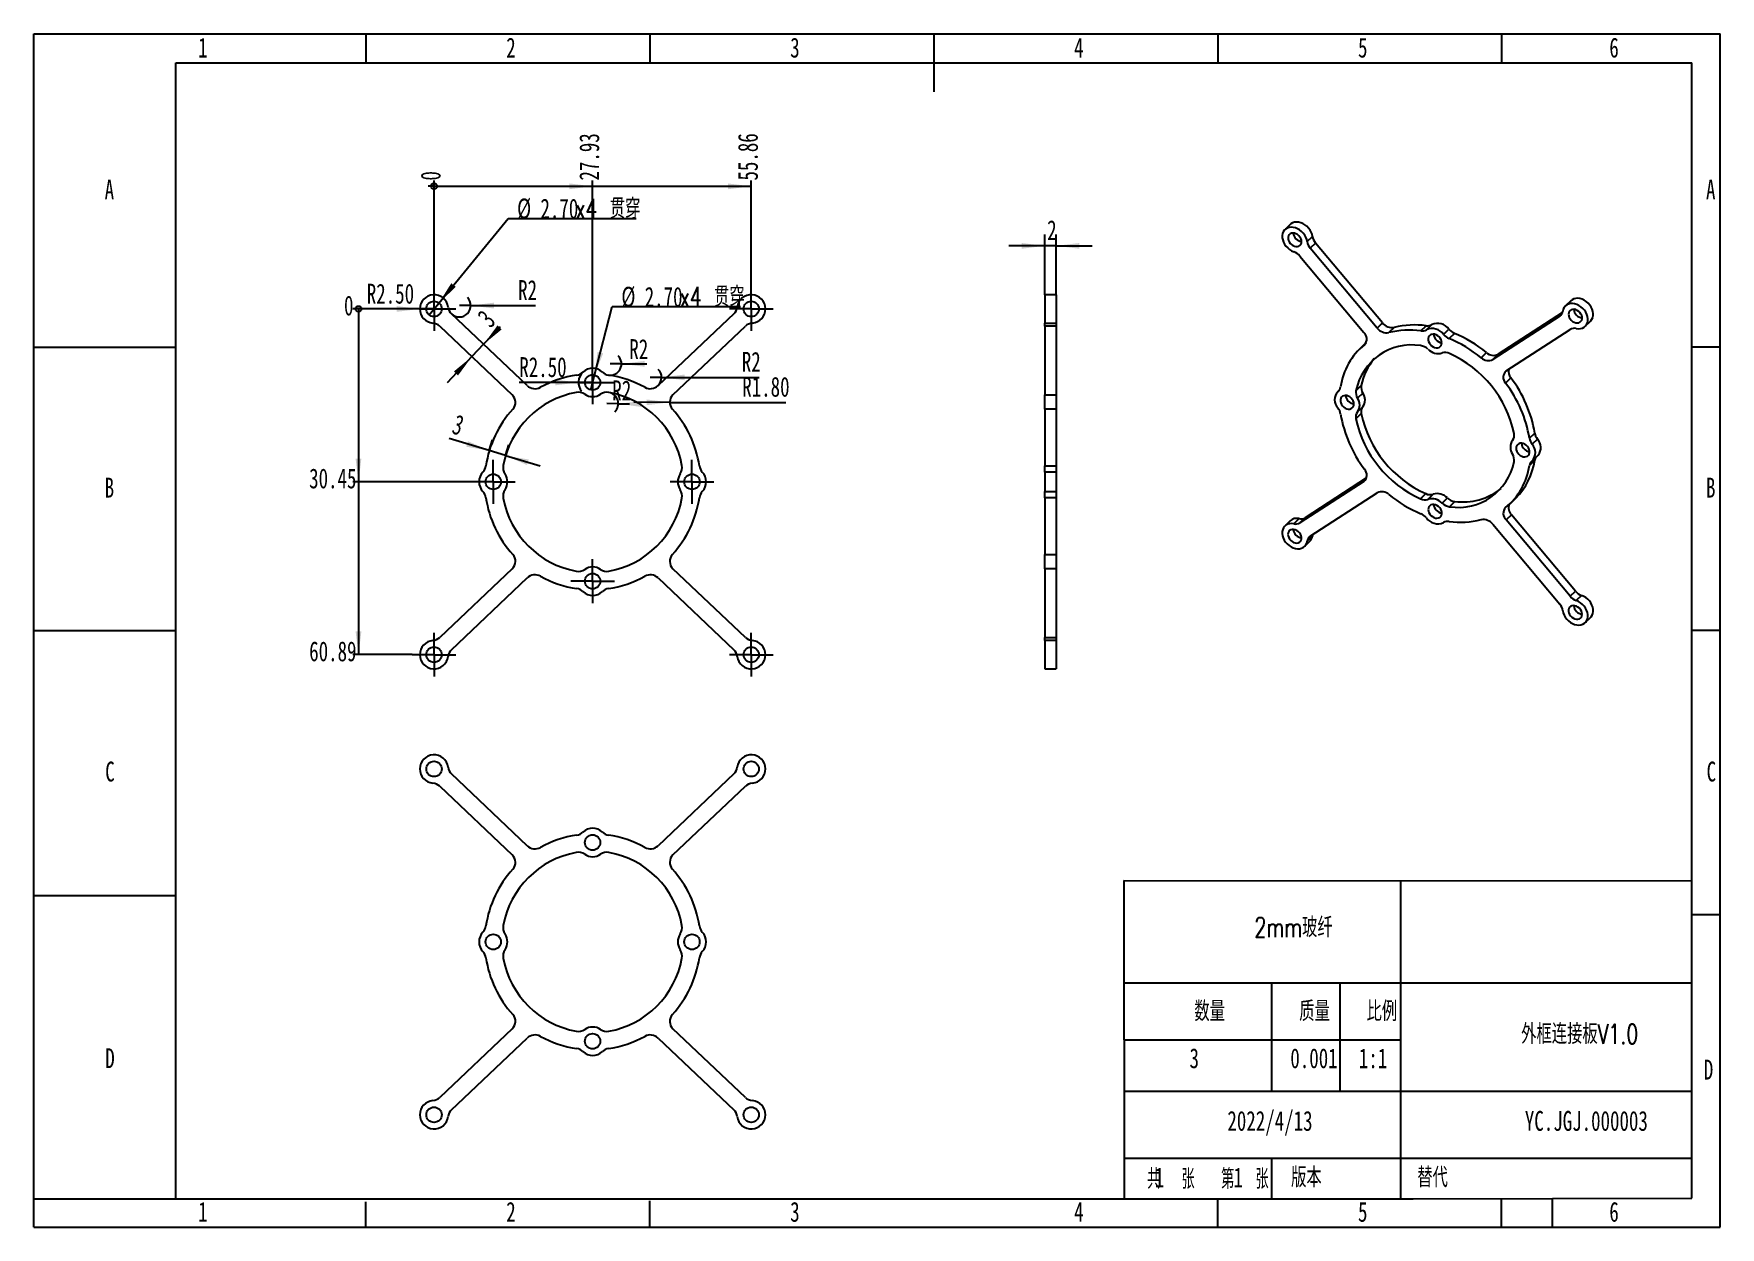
# Model space of a CAD drawing. Header units: millimetres. Extents: x 0 to 297, y 0 to 210.
import ezdxf

# ---------------------------------------------------------------- set-up
doc = ezdxf.new("R2010")
doc.units = ezdxf.units.MM
doc.layers.add('图框', color=7, linetype='Continuous')
doc.styles.add('SLDTEXTSTYLE0', font='TXT', dxfattribs={"width": 0.7, "bigfont": 'bigfont'})
doc.styles.add('SLDTEXTSTYLE1', font='TXT', dxfattribs={"width": 0.6, "bigfont": 'bigfont'})
doc.styles.add('SLDTEXTSTYLE2', font='TXT', dxfattribs={"width": 0.7})
doc.dimstyles.new('SLDDIMSTYLE0', dxfattribs={"dimtxt": 3.5, "dimasz": 0.338667, "dimexe": 0, "dimexo": 0.0625, "dimgap": 0.875, "dimtad": 0, "dimtih": 1, "dimtoh": 1, "dimdec": 0, "dimrnd": 1e-09, "dimdsep": 46, "dimtxsty": 'SLDTEXTSTYLE2', "dimblk1": 'ORIGIN', "dimblk2": 'ORIGIN', "dimsah": 1, "dimcen": 0.09, "dimadec": 0, "dimazin": 2, "dimtfac": 1, "dimtdec": 0, "dimtofl": 0, "dimtmove": 0, "dimatfit": 3, "dimldrblk": 'ORIGIN', "dimfxl": 0, "dimfrac": 2, "dimtolj": 1, "dimtzin": 12, "dimarcsym": 0})
doc.dimstyles.new('SLDDIMSTYLE1', dxfattribs={"dimtxt": 3.5, "dimasz": 4.08, "dimexe": 0, "dimexo": 0.0625, "dimgap": 0.875, "dimtad": 0, "dimtih": 1, "dimtoh": 1, "dimrnd": 1e-09, "dimzin": 12, "dimdsep": 46, "dimtxsty": 'SLDTEXTSTYLE2', "dimsah": 1, "dimcen": 0.09, "dimadec": 0, "dimazin": 3, "dimtfac": 1, "dimtofl": 0, "dimtmove": 0, "dimatfit": 3, "dimfxl": 0, "dimfrac": 2, "dimtolj": 1, "dimtzin": 12, "dimarcsym": 0})
doc.dimstyles.new('SLDDIMSTYLE2', dxfattribs={"dimtxt": 3.5, "dimasz": 4.08, "dimexe": 0, "dimexo": 0.0625, "dimgap": 0.875, "dimtad": 2, "dimrnd": 1e-09, "dimzin": 12, "dimdsep": 46, "dimtxsty": 'SLDTEXTSTYLE2', "dimsah": 1, "dimcen": 0.09, "dimadec": 0, "dimazin": 3, "dimtfac": 1, "dimtmove": 0, "dimatfit": 0, "dimfxl": 0, "dimfrac": 2, "dimtolj": 1, "dimtzin": 12, "dimarcsym": 0})
doc.dimstyles.new('SLDDIMSTYLE3', dxfattribs={"dimtxt": 3.5, "dimasz": 4.08, "dimexe": 0, "dimexo": 0.0625, "dimgap": 0.875, "dimtad": 2, "dimrnd": 1e-09, "dimzin": 12, "dimdsep": 46, "dimtxsty": 'SLDTEXTSTYLE2', "dimsah": 1, "dimcen": 0, "dimadec": 0, "dimazin": 3, "dimtfac": 1, "dimtofl": 0, "dimtmove": 0, "dimatfit": 3, "dimfxl": 0, "dimfrac": 2, "dimtolj": 1, "dimtzin": 12, "dimarcsym": 0})
doc.dimstyles.new('SLDDIMSTYLE4', dxfattribs={"dimtxt": 3.5, "dimasz": 4.08, "dimexe": 0, "dimexo": 0.0625, "dimgap": 0.875, "dimtad": 2, "dimrnd": 1e-09, "dimzin": 4, "dimdsep": 46, "dimtxsty": 'SLDTEXTSTYLE2', "dimsah": 1, "dimcen": 0, "dimadec": 0, "dimazin": 1, "dimtfac": 1, "dimtofl": 0, "dimtmove": 1, "dimatfit": 3, "dimfxl": 0, "dimfrac": 2, "dimtolj": 1, "dimtzin": 12, "dimarcsym": 0})
doc.dimstyles.new('SLDDIMSTYLE5', dxfattribs={"dimtxt": 3.5, "dimasz": 4.08, "dimexe": 0, "dimexo": 0.0625, "dimgap": 0.875, "dimtad": 0, "dimtih": 1, "dimtoh": 1, "dimrnd": 1e-09, "dimzin": 4, "dimdsep": 46, "dimtxsty": 'SLDTEXTSTYLE2', "dimblk1": 'NONE', "dimsah": 1, "dimcen": 0, "dimadec": 0, "dimazin": 1, "dimtfac": 1, "dimtmove": 0, "dimatfit": 3, "dimldrblk": 'NONE', "dimfxl": 0, "dimfrac": 2, "dimtolj": 1, "dimtzin": 12, "dimarcsym": 0})
doc.dimstyles.new('SLDDIMSTYLE6', dxfattribs={"dimtxt": 3.5, "dimasz": 4.08, "dimexe": 0, "dimexo": 0.0625, "dimgap": 0.875, "dimtad": 2, "dimrnd": 1e-09, "dimzin": 4, "dimdsep": 46, "dimtxsty": 'SLDTEXTSTYLE2', "dimsah": 1, "dimcen": 0, "dimadec": 0, "dimazin": 1, "dimtfac": 1, "dimtofl": 0, "dimtmove": 0, "dimatfit": 3, "dimfxl": 0, "dimfrac": 2, "dimtolj": 1, "dimtzin": 12, "dimarcsym": 0})

# ---------------------------------------------------------------- blocks, each defined once
blk = doc.blocks.new('_Origin')
at = {"color": 0, "linetype": 'ByBlock', "lineweight": -2}
blk.add_line((0, 0), (-1, 0), dxfattribs=at)
blk.add_circle((0, 0), 0.5, dxfattribs=at)
blk = doc.blocks.new('_D')
at = {"layer": '图框'}
blk.add_line((70.49, 165.59), (70.49, 184.35), dxfattribs=at)
at = {"layer": '图框', "xscale": 1.016, "yscale": 1.016}
blk.add_blockref('_Origin', (70.49, 183.34), dxfattribs=at)
at = {"layer": '图框', "insert": (68.14, 184.35), "char_height": 3.5, "attachment_point": 1, "rotation": 90, "style": 'SLDTEXTSTYLE2'}
blk.add_mtext('0', dxfattribs=at)
blk = doc.blocks.new('_D_1')
at = {"layer": '图框'}
for p, q in [((98.42, 152.64), (98.42, 184.35)), ((70.49, 183.34), (98.42, 183.34))]:
    blk.add_line(p, q, dxfattribs=at)
blk.add_solid([(98.42, 183.34), (94.34, 183.84), (94.34, 182.83)], dxfattribs=at)
at = {"layer": '图框', "insert": (96.07, 184.35), "char_height": 3.5, "attachment_point": 1, "rotation": 90, "style": 'SLDTEXTSTYLE2'}
blk.add_mtext('27.93', dxfattribs=at)
blk = doc.blocks.new('_D_2')
at = {"layer": '图框'}
for p, q in [((126.35, 165.59), (126.35, 184.35)), ((98.42, 183.34), (126.35, 183.34))]:
    blk.add_line(p, q, dxfattribs=at)
blk.add_solid([(126.35, 183.34), (122.27, 183.84), (122.27, 182.83)], dxfattribs=at)
at = {"layer": '图框', "insert": (124.01, 184.35), "char_height": 3.5, "attachment_point": 1, "rotation": 90, "style": 'SLDTEXTSTYLE2'}
blk.add_mtext('55.86', dxfattribs=at)
blk = doc.blocks.new('_D_3')
at = {"layer": '图框'}
blk.add_line((66.64, 161.74), (56.17, 161.74), dxfattribs=at)
at = {"layer": '图框', "xscale": 1.016, "yscale": 1.016}
blk.add_blockref('_Origin', (57.19, 161.74), dxfattribs=at)
at = {"layer": '图框', "insert": (54.64, 164.09), "char_height": 3.5, "attachment_point": 1, "style": 'SLDTEXTSTYLE2'}
blk.add_mtext('0', dxfattribs=at)
blk = doc.blocks.new('_D_4')
at = {"layer": '图框'}
for p, q in [((57.19, 161.74), (57.19, 131.29)), ((77.07, 131.29), (56.17, 131.29))]:
    blk.add_line(p, q, dxfattribs=at)
blk.add_solid([(57.19, 131.29), (57.7, 135.37), (56.68, 135.37)], dxfattribs=at)
at = {"layer": '图框', "insert": (48.5, 133.64), "char_height": 3.5, "attachment_point": 1, "style": 'SLDTEXTSTYLE2'}
blk.add_mtext('30.45', dxfattribs=at)
blk = doc.blocks.new('_D_5')
at = {"layer": '图框'}
for p, q in [((57.19, 131.29), (57.19, 100.85)), ((66.64, 100.85), (56.17, 100.85))]:
    blk.add_line(p, q, dxfattribs=at)
blk.add_solid([(57.19, 100.85), (57.7, 104.93), (56.68, 104.93)], dxfattribs=at)
at = {"layer": '图框', "insert": (48.51, 103.19), "char_height": 3.5, "attachment_point": 1, "style": 'SLDTEXTSTYLE2'}
blk.add_mtext('60.89', dxfattribs=at)
blk = doc.blocks.new('_D_6')
at = {"layer": '图框'}
for p, q in [((79.23, 155.52), (82.2, 158.65)), ((79.23, 155.52), (77.16, 153.34)), ((77.16, 153.34), (72.79, 148.74))]:
    blk.add_line(p, q, dxfattribs=at)
for points in [[(79.23, 155.52), (82.4, 158.13), (81.67, 158.83)], [(77.16, 153.34), (73.99, 150.73), (74.72, 150.03)]]:
    blk.add_solid(points, dxfattribs=at)
at = {"layer": '图框', "insert": (77.87, 160.64), "char_height": 3.5, "attachment_point": 1, "rotation": 46.51, "style": 'SLDTEXTSTYLE2'}
blk.add_mtext('3', dxfattribs=at)
blk = doc.blocks.new('_D_7')
at = {"layer": '图框'}
for p, q in [((80.23, 136.78), (73.15, 138.92)), ((80.23, 136.78), (80.81, 138.7)), ((83.1, 135.91), (80.23, 136.78)), ((83.1, 135.91), (83.68, 137.83)), ((83.1, 135.91), (89.18, 134.08))]:
    blk.add_line(p, q, dxfattribs=at)
for points in [[(80.23, 136.78), (76.47, 138.45), (76.18, 137.47)], [(83.1, 135.91), (86.86, 134.25), (87.16, 135.22)]]:
    blk.add_solid(points, dxfattribs=at)
at = {"layer": '图框', "insert": (74.46, 143.24), "char_height": 3.5, "attachment_point": 1, "rotation": 343.2118, "style": 'SLDTEXTSTYLE2'}
blk.add_mtext('3', dxfattribs=at)
blk = doc.blocks.new('_D_8')
at = {"layer": '图框'}
for q in [(108.56, 149.68), (127.76, 149.68)]:
    blk.add_line((110.56, 149.68), q, dxfattribs=at)
blk.add_arc((108.56, 149.68), 2, 313.49, 45, dxfattribs=at)
blk.add_solid([(110.56, 149.68), (114.64, 149.18), (114.64, 150.19)], dxfattribs=at)
at = {"layer": '图框', "insert": (124.69, 154.18), "char_height": 3.5, "attachment_point": 1, "style": 'SLDTEXTSTYLE2'}
blk.add_mtext('R2', dxfattribs=at)
blk = doc.blocks.new('_D_9')
at = {"layer": '图框'}
for q in [(105.66, 145.3), (132.43, 145.27)]:
    blk.add_line((112.01, 145.29), q, dxfattribs=at)
blk.add_solid([(112.01, 145.29), (107.93, 145.8), (107.93, 144.79)], dxfattribs=at)
at = {"layer": '图框', "insert": (124.77, 149.78), "char_height": 3.5, "attachment_point": 1, "style": 'SLDTEXTSTYLE2'}
blk.add_mtext('R1.80', dxfattribs=at)
blk = doc.blocks.new('_D_10')
at = {"layer": '图框'}
for q in [(101.51, 152.06), (107.95, 152.07)]:
    blk.add_line((103.51, 152.07), q, dxfattribs=at)
blk.add_arc((101.51, 152.06), 2, 261.5388, 45.0444, dxfattribs=at)
blk.add_solid([(103.51, 152.07), (107.59, 151.56), (107.59, 152.58)], dxfattribs=at)
at = {"layer": '图框', "insert": (104.88, 156.42), "char_height": 3.5, "attachment_point": 1, "rotation": 0.0444, "style": 'SLDTEXTSTYLE2'}
blk.add_mtext('R2', dxfattribs=at)
blk = doc.blocks.new('_D_11')
at = {"layer": '图框'}
for p, q in [((98.76, 150.1), (101.89, 162.15)), ((101.89, 162.15), (124.45, 162.15)), ((98.08, 147.49), (98.76, 150.1))]:
    blk.add_line(p, q, dxfattribs=at)
blk.add_solid([(98.76, 150.1), (100.28, 153.92), (99.29, 154.18)], dxfattribs=at)
at = {"layer": '图框', "char_height": 3.5, "attachment_point": 1}
for s, insert, style in [('%%c', (103.48, 165.64), 'SLDTEXTSTYLE2'), ('2.70', (107.59, 165.62), 'SLDTEXTSTYLE2'), ('x4 贯穿', (113.73, 165.62), 'SLDTEXTSTYLE0')]:
    blk.add_mtext(s, dxfattribs=dict(at, insert=insert, style=style))
blk = doc.blocks.new('_None')
blk = doc.blocks.new('_D_12')
at = {"layer": '图框'}
for q in [(74.95, 162.33), (88.37, 162.33)]:
    blk.add_line((76.95, 162.33), q, dxfattribs=at)
blk.add_arc((74.95, 162.33), 2, 226.51, 45, dxfattribs=at)
blk.add_solid([(76.95, 162.33), (81.03, 161.82), (81.03, 162.84)], dxfattribs=at)
at = {"layer": '图框', "insert": (85.3, 166.81), "char_height": 3.5, "attachment_point": 1, "style": 'SLDTEXTSTYLE2'}
blk.add_mtext('R2', dxfattribs=at)
blk = doc.blocks.new('_D_13')
at = {"layer": '图框'}
for q in [(58.65, 161.74), (70.49, 161.74)]:
    blk.add_line((67.99, 161.74), q, dxfattribs=at)
blk.add_solid([(67.99, 161.74), (63.91, 162.25), (63.91, 161.23)], dxfattribs=at)
at = {"layer": '图框', "insert": (58.65, 166.18), "char_height": 3.5, "attachment_point": 1, "style": 'SLDTEXTSTYLE2'}
blk.add_mtext('R2.50', dxfattribs=at)
blk = doc.blocks.new('_D_14')
at = {"layer": '图框'}
for q in [(100.94, 145.06), (104.92, 145.02)]:
    blk.add_line((102.94, 145.04), q, dxfattribs=at)
blk.add_arc((100.94, 145.06), 2, 314.2979, 79.6324, dxfattribs=at)
blk.add_solid([(102.94, 145.04), (107.01, 144.48), (107.03, 145.5)], dxfattribs=at)
at = {"layer": '图框', "insert": (101.9, 149.16), "char_height": 3.5, "attachment_point": 1, "rotation": 359.2979, "style": 'SLDTEXTSTYLE2'}
blk.add_mtext('R2', dxfattribs=at)
blk = doc.blocks.new('_D_15')
at = {"layer": '图框'}
for p, q in [((71.34, 162.78), (83.53, 177.69)), ((83.53, 177.69), (106.08, 177.69)), ((69.63, 160.69), (71.34, 162.78))]:
    blk.add_line(p, q, dxfattribs=at)
blk.add_solid([(71.34, 162.78), (74.32, 165.62), (73.53, 166.26)], dxfattribs=at)
at = {"layer": '图框', "char_height": 3.5, "attachment_point": 1}
for s, insert, style in [('%%c', (85.12, 181.18), 'SLDTEXTSTYLE2'), ('x4 贯穿', (95.37, 181.16), 'SLDTEXTSTYLE0'), ('2.70', (89.23, 181.16), 'SLDTEXTSTYLE2')]:
    blk.add_mtext(s, dxfattribs=dict(at, insert=insert, style=style))
blk = doc.blocks.new('_D_16')
at = {"layer": '图框'}
for q in [(85.51, 148.79), (98.42, 148.79)]:
    blk.add_line((95.92, 148.79), q, dxfattribs=at)
blk.add_arc((98.42, 148.79), 2.5, 133.3658, 218.6598, dxfattribs=at)
blk.add_solid([(95.92, 148.79), (91.84, 149.3), (91.84, 148.28)], dxfattribs=at)
at = {"layer": '图框', "insert": (85.51, 153.25), "char_height": 3.5, "attachment_point": 1, "style": 'SLDTEXTSTYLE2'}
blk.add_mtext('R2.50', dxfattribs=at)
blk = doc.blocks.new('SW_CENTERMARKSYMBOL_0')
at = {"layer": '图框', "color": 0}
for p, q in [((0, 2.5), (0, 3.85)), ((-2.5, 0), (-3.85, 0)), ((0, 0), (-2.5, 0)), ((0, 0), (0, 2.5)), ((0, 0), (0, -2.5)), ((0, 0), (2.5, 0)), ((2.5, 0), (3.85, 0)), ((0, -2.5), (0, -3.85))]:
    blk.add_line(p, q, dxfattribs=at)
blk = doc.blocks.new('SW_CENTERMARKSYMBOL_1')
at = {"layer": '图框', "color": 0}
for p, q in [((0, 2.5), (0, 3.85)), ((-2.5, 0), (-3.85, 0)), ((0, 0), (-2.5, 0)), ((0, 0), (0, 2.5)), ((0, 0), (0, -2.5)), ((0, 0), (2.5, 0)), ((2.5, 0), (3.85, 0)), ((0, -2.5), (0, -3.85))]:
    blk.add_line(p, q, dxfattribs=at)
blk = doc.blocks.new('SW_CENTERMARKSYMBOL_2')
at = {"layer": '图框', "color": 0}
for p, q in [((0, 2.5), (0, 3.85)), ((-2.5, 0), (-3.85, 0)), ((0, 0), (-2.5, 0)), ((0, 0), (0, 2.5)), ((0, 0), (0, -2.5)), ((0, 0), (2.5, 0)), ((2.5, 0), (3.85, 0)), ((0, -2.5), (0, -3.85))]:
    blk.add_line(p, q, dxfattribs=at)
blk = doc.blocks.new('SW_CENTERMARKSYMBOL_3')
at = {"layer": '图框', "color": 0}
for p, q in [((0, 2.5), (0, 3.85)), ((-2.5, 0), (-3.85, 0)), ((0, 0), (-2.5, 0)), ((0, 0), (0, 2.5)), ((0, 0), (0, -2.5)), ((0, 0), (2.5, 0)), ((2.5, 0), (3.85, 0)), ((0, -2.5), (0, -3.85))]:
    blk.add_line(p, q, dxfattribs=at)
blk = doc.blocks.new('SW_CENTERMARKSYMBOL_4')
at = {"layer": '图框', "color": 0}
for p, q in [((0, 2.5), (0, 3.85)), ((-2.5, 0), (-3.85, 0)), ((0, 0), (-2.5, 0)), ((0, 0), (0, 2.5)), ((0, 0), (0, -2.5)), ((0, 0), (2.5, 0)), ((2.5, 0), (3.85, 0)), ((0, -2.5), (0, -3.85))]:
    blk.add_line(p, q, dxfattribs=at)
blk = doc.blocks.new('SW_CENTERMARKSYMBOL_5')
at = {"layer": '图框', "color": 0}
for p, q in [((0, 2.5), (0, 3.85)), ((-2.5, 0), (-3.85, 0)), ((0, 0), (-2.5, 0)), ((0, 0), (0, 2.5)), ((0, 0), (0, -2.5)), ((0, 0), (2.5, 0)), ((2.5, 0), (3.85, 0)), ((0, -2.5), (0, -3.85))]:
    blk.add_line(p, q, dxfattribs=at)
blk = doc.blocks.new('SW_CENTERMARKSYMBOL_6')
at = {"layer": '图框', "color": 0}
for p, q in [((0, 2.5), (0, 3.85)), ((-2.5, 0), (-3.85, 0)), ((0, 0), (-2.5, 0)), ((0, 0), (0, 2.5)), ((0, 0), (0, -2.5)), ((0, 0), (2.5, 0)), ((2.5, 0), (3.85, 0)), ((0, -2.5), (0, -3.85))]:
    blk.add_line(p, q, dxfattribs=at)
blk = doc.blocks.new('SW_CENTERMARKSYMBOL_7')
at = {"layer": '图框', "color": 0}
for p, q in [((0, 2.5), (0, 3.85)), ((-2.5, 0), (-3.85, 0)), ((0, 0), (-2.5, 0)), ((0, 0), (0, 2.5)), ((0, 0), (0, -2.5)), ((0, 0), (2.5, 0)), ((2.5, 0), (3.85, 0)), ((0, -2.5), (0, -3.85))]:
    blk.add_line(p, q, dxfattribs=at)
blk = doc.blocks.new('_D_17')
at = {"layer": '图框'}
for p, q in [((178.05, 172.85), (171.7, 172.85)), ((178.05, 164.24), (178.05, 174.85)), ((180.05, 172.85), (178.05, 172.85)), ((180.05, 164.24), (180.05, 174.85)), ((180.05, 172.85), (186.4, 172.85))]:
    blk.add_line(p, q, dxfattribs=at)
for points in [[(178.05, 172.85), (173.97, 173.35), (173.97, 172.34)], [(180.05, 172.85), (184.13, 172.34), (184.13, 173.35)]]:
    blk.add_solid(points, dxfattribs=at)
at = {"layer": '图框', "insert": (178.46, 177.36), "char_height": 3.5, "attachment_point": 1, "style": 'SLDTEXTSTYLE2'}
blk.add_mtext('2', dxfattribs=at)

msp = doc.modelspace()

# ---------------------------------------------------------------- linework, layer by layer
at = {"color": 7, "linetype": 'Continuous', "lineweight": 25}
for p, q in [((221.253, 176.605), (220.32, 175.694)), ((224.258, 173.591), (225.191, 174.502)), ((225.727, 173.339), (224.794, 172.428)), ((236.586, 158.381), (224.794, 172.428)), ((237.519, 159.292), (225.727, 173.339)), ((222.968, 171.058), (234.257, 157.611)), ((180.048, 164.239), (178.048, 164.239)), ((178.048, 164.239), (178.048, 159.247)), ((180.048, 164.239), (180.048, 159.247)), ((86.907, 148.233), (73.574, 160.881)), ((123.268, 160.881), (109.935, 148.233)), ((268.744, 160.483), (256.952, 152.846)), ((269.218, 161.096), (257.885, 153.757)), ((270.659, 163.177), (269.726, 162.266)), ((71.509, 158.705), (84.274, 146.596)), ((112.568, 146.596), (125.333, 158.705)), ((178.048, 159.247), (180.048, 159.247)), ((178.048, 158.705), (178.048, 159.247)), ((180.048, 158.705), (178.048, 158.705)), ((178.048, 158.705), (178.048, 146.596)), ((180.048, 159.247), (180.048, 158.705)), ((180.048, 158.705), (180.048, 146.596)), ((236.586, 158.381), (237.519, 159.292)), ((239.59, 158.472), (238.657, 157.561)), ((244.296, 157.874), (245.23, 158.785)), ((246.184, 158.975), (245.251, 158.064)), ((248.287, 157.239), (249.221, 158.15)), ((250.175, 157.441), (249.241, 156.53)), ((259.281, 150.81), (270.57, 158.121)), ((273.218, 158.688), (274.152, 159.599)), ((234.431, 155.601), (233.498, 154.69)), ((254.881, 153.151), (255.814, 154.062)), ((257.885, 153.757), (256.952, 152.846)), ((260.132, 149.585), (259.199, 148.674)), ((178.048, 146.596), (180.048, 146.596)), ((178.048, 144.078), (178.048, 146.596)), ((180.048, 146.596), (180.048, 144.078)), ((229.937, 147.471), (229.545, 147.089)), ((232.849, 147.344), (233.783, 148.255)), ((234.057, 146.912), (233.124, 146.001)), ((180.048, 144.078), (178.048, 144.078)), ((178.048, 144.078), (178.048, 134.088)), ((180.048, 144.078), (180.048, 134.088)), ((233.783, 143.319), (232.849, 142.408)), ((233.124, 143.602), (234.057, 144.513)), ((263.39, 138.972), (264.323, 139.883)), ((264.787, 138.832), (263.854, 137.921)), ((178.048, 134.088), (180.048, 134.088)), ((178.048, 133.009), (178.048, 134.088)), ((180.048, 134.088), (180.048, 133.009)), ((264.323, 135.09), (263.39, 134.179)), ((263.992, 135.098), (264.926, 136.009)), ((180.048, 133.009), (178.048, 133.009)), ((178.048, 133.009), (178.048, 129.576)), ((180.048, 133.009), (180.048, 129.576)), ((234.257, 131.376), (222.968, 124.065)), ((234.696, 131.968), (223.901, 124.976)), ((178.048, 129.576), (180.048, 129.576)), ((178.048, 128.497), (178.048, 129.576)), ((180.048, 128.497), (178.048, 128.497)), ((178.048, 128.497), (178.048, 118.507)), ((180.048, 129.576), (180.048, 128.497)), ((180.048, 128.497), (180.048, 118.507)), ((224.794, 121.703), (236.586, 129.34)), ((244.222, 128.294), (245.156, 129.205)), ((246.464, 129.116), (245.531, 128.205)), ((248.007, 127.532), (248.94, 128.443)), ((250.249, 127.821), (249.316, 126.91)), ((260.04, 127.496), (260.973, 128.407)), ((221.89, 123.893), (222.824, 124.804)), ((223.901, 124.976), (222.968, 124.065)), ((260.214, 125.487), (259.281, 124.575)), ((271.504, 112.039), (260.214, 125.487)), ((221.253, 124.409), (220.32, 123.498)), ((256.952, 123.805), (268.744, 109.758)), ((270.57, 111.128), (259.281, 124.575)), ((223.812, 119.92), (224.745, 120.831)), ((225.191, 121.742), (224.258, 120.831)), ((84.274, 115.99), (71.509, 103.881)), ((125.333, 103.881), (112.568, 115.99)), ((178.048, 118.507), (180.048, 118.507)), ((178.048, 115.99), (178.048, 118.507)), ((180.048, 115.99), (178.048, 115.99)), ((178.048, 115.99), (178.048, 103.881)), ((180.048, 118.507), (180.048, 115.99)), ((180.048, 115.99), (180.048, 103.881)), ((73.574, 101.704), (86.907, 114.353)), ((109.935, 114.353), (123.268, 101.704)), ((270.57, 111.128), (271.504, 112.039)), ((272.581, 111.281), (271.647, 110.37)), ((273.218, 106.492), (274.152, 107.403)), ((178.048, 103.881), (180.048, 103.881)), ((178.048, 103.338), (178.048, 103.881)), ((180.048, 103.338), (178.048, 103.338)), ((178.048, 103.338), (178.048, 98.346)), ((180.048, 103.881), (180.048, 103.338)), ((180.048, 103.338), (180.048, 98.346)), ((178.048, 98.346), (180.048, 98.346)), ((71.509, 77.68), (84.274, 65.571)), ((86.907, 67.208), (73.574, 79.856)), ((123.268, 79.856), (109.935, 67.208)), ((112.568, 65.571), (125.333, 77.68)), ((84.274, 34.965), (71.509, 22.856)), ((73.574, 20.68), (86.907, 33.328)), ((109.935, 33.328), (123.268, 20.68)), ((125.333, 22.856), (112.568, 34.965))]:
    msp.add_line(p, q, dxfattribs=at)
at = {"color": 8, "linetype": 'Continuous', "lineweight": 25}
for p, q in [((268.744, 160.483), (269.072, 160.802)), ((234.339, 155.431), (234.491, 155.579)), ((229.684, 147.208), (229.893, 147.412)), ((234.257, 131.376), (234.552, 131.664))]:
    msp.add_line(p, q, dxfattribs=at)
at = {"color": 7, "linetype": 'Continuous', "lineweight": 25, "flags": 128}
for points in [[(224.258, 173.591), (224.175, 173.976), (224.029, 174.358), (223.824, 174.726), (223.567, 175.07), (223.265, 175.379), (222.927, 175.645), (222.563, 175.858), (222.185, 176.012), (221.803, 176.104), (221.428, 176.13), (221.073, 176.089), (220.748, 175.984), (220.462, 175.816), (220.224, 175.59), (220.04, 175.315), (219.918, 174.997), (219.86, 174.647), (219.867, 174.274), (219.941, 173.891), (220.078, 173.508), (220.274, 173.137), (220.524, 172.788), (220.82, 172.473), (221.153, 172.201), (221.513, 171.98), (221.89, 171.816)], [(225.191, 174.502), (225.108, 174.887), (224.962, 175.269), (224.757, 175.637), (224.5, 175.981), (224.198, 176.29), (223.86, 176.556), (223.497, 176.769), (223.118, 176.923), (222.736, 177.015), (222.362, 177.041), (222.007, 177), (221.681, 176.895), (221.395, 176.727), (221.253, 176.605)], [(223.26, 173.58), (223.228, 173.856), (223.133, 174.134), (222.98, 174.4), (222.779, 174.639), (222.539, 174.839), (222.273, 174.988), (221.996, 175.079), (221.723, 175.106), (221.469, 175.069), (221.246, 174.969), (221.068, 174.812), (220.944, 174.606), (220.88, 174.361), (220.88, 174.093), (220.944, 173.814), (221.068, 173.54), (221.246, 173.286), (221.469, 173.065), (221.723, 172.889), (221.996, 172.768), (222.273, 172.709), (222.539, 172.714), (222.779, 172.783), (222.98, 172.912), (223.133, 173.096), (223.228, 173.322), (223.26, 173.58)], [(274.152, 159.599), (274.197, 159.646), (274.394, 159.91), (274.531, 160.219), (274.604, 160.563), (274.612, 160.931), (274.553, 161.313), (274.431, 161.698), (274.248, 162.073), (274.01, 162.427), (273.724, 162.751), (273.398, 163.033), (273.043, 163.267), (272.669, 163.444), (272.287, 163.56), (271.908, 163.611), (271.544, 163.596), (271.206, 163.515), (270.904, 163.37), (270.659, 163.177)], [(271.647, 158.293), (272.024, 158.252), (272.385, 158.277), (272.718, 158.368), (273.014, 158.522), (273.264, 158.735), (273.46, 158.999), (273.597, 159.308), (273.671, 159.652), (273.678, 160.02), (273.62, 160.402), (273.497, 160.787), (273.314, 161.162), (273.076, 161.516), (272.79, 161.84), (272.465, 162.122), (272.109, 162.356), (271.735, 162.533), (271.353, 162.649), (270.975, 162.7), (270.611, 162.685), (270.273, 162.604), (269.971, 162.459), (269.714, 162.254), (269.509, 161.997), (269.363, 161.694), (269.28, 161.355)], [(270.278, 160.802), (270.31, 160.526), (270.405, 160.248), (270.557, 159.982), (270.759, 159.743), (270.999, 159.543), (271.265, 159.394), (271.542, 159.303), (271.815, 159.276), (272.069, 159.313), (272.291, 159.413), (272.47, 159.57), (272.594, 159.777), (272.658, 160.021), (272.658, 160.289), (272.594, 160.568), (272.47, 160.842), (272.291, 161.096), (272.069, 161.317), (271.815, 161.493), (271.542, 161.614), (271.265, 161.673), (270.999, 161.668), (270.759, 161.599), (270.557, 161.47), (270.405, 161.287), (270.31, 161.06), (270.278, 160.802)], [(234.626, 155.787), (234.558, 155.723), (234.431, 155.601)], [(247.963, 155.769), (247.931, 156.045), (247.836, 156.323), (247.684, 156.589), (247.482, 156.828), (247.242, 157.027), (246.976, 157.177), (246.7, 157.268), (246.427, 157.295), (246.172, 157.258), (245.95, 157.158), (245.771, 157), (245.647, 156.794), (245.583, 156.55), (245.583, 156.281), (245.647, 156.003), (245.771, 155.729), (245.95, 155.474), (246.172, 155.254), (246.427, 155.078), (246.7, 154.957), (246.976, 154.898), (247.242, 154.902), (247.482, 154.972), (247.684, 155.101), (247.836, 155.284), (247.931, 155.511), (247.963, 155.769)], [(232.486, 144.975), (232.453, 145.251), (232.359, 145.529), (232.206, 145.795), (232.005, 146.034), (231.765, 146.233), (231.499, 146.383), (231.222, 146.474), (230.949, 146.501), (230.695, 146.464), (230.472, 146.364), (230.294, 146.206), (230.17, 146), (230.106, 145.756), (230.106, 145.487), (230.17, 145.209), (230.294, 144.935), (230.472, 144.68), (230.695, 144.46), (230.949, 144.284), (231.222, 144.163), (231.499, 144.104), (231.765, 144.108), (232.005, 144.177), (232.206, 144.307), (232.359, 144.49), (232.453, 144.717), (232.486, 144.975)], [(261.052, 137.211), (261.084, 136.936), (261.179, 136.657), (261.332, 136.391), (261.533, 136.152), (261.773, 135.953), (262.039, 135.803), (262.316, 135.713), (262.589, 135.685), (262.843, 135.722), (263.066, 135.822), (263.244, 135.98), (263.368, 136.186), (263.432, 136.43), (263.432, 136.699), (263.368, 136.977), (263.244, 137.251), (263.066, 137.506), (262.843, 137.727), (262.589, 137.902), (262.316, 138.023), (262.039, 138.083), (261.773, 138.078), (261.533, 138.009), (261.332, 137.879), (261.179, 137.696), (261.084, 137.469), (261.052, 137.211)], [(245.575, 126.417), (245.607, 126.142), (245.702, 125.863), (245.854, 125.597), (246.056, 125.358), (246.296, 125.159), (246.562, 125.009), (246.838, 124.919), (247.111, 124.891), (247.366, 124.928), (247.588, 125.028), (247.767, 125.186), (247.891, 125.392), (247.955, 125.636), (247.955, 125.905), (247.891, 126.183), (247.767, 126.457), (247.588, 126.712), (247.366, 126.933), (247.111, 127.108), (246.838, 127.229), (246.562, 127.289), (246.296, 127.284), (246.056, 127.215), (245.854, 127.085), (245.702, 126.902), (245.607, 126.675), (245.575, 126.417)], [(221.89, 123.893), (221.513, 123.934), (221.153, 123.909), (220.82, 123.818), (220.524, 123.664), (220.274, 123.451), (220.078, 123.187), (219.941, 122.878), (219.867, 122.534), (219.86, 122.166), (219.918, 121.784), (220.04, 121.4), (220.224, 121.025), (220.462, 120.67), (220.748, 120.346), (221.073, 120.064), (221.428, 119.83), (221.803, 119.653), (222.185, 119.537), (222.563, 119.486), (222.927, 119.501), (223.265, 119.583), (223.567, 119.728), (223.824, 119.932), (224.029, 120.189), (224.175, 120.492), (224.258, 120.831)], [(220.872, 122.033), (220.904, 121.758), (220.999, 121.479), (221.151, 121.214), (221.353, 120.974), (221.593, 120.775), (221.858, 120.626), (222.135, 120.535), (222.408, 120.507), (222.663, 120.544), (222.885, 120.644), (223.063, 120.802), (223.188, 121.008), (223.252, 121.252), (223.252, 121.521), (223.188, 121.8), (223.063, 122.074), (222.885, 122.328), (222.663, 122.549), (222.408, 122.724), (222.135, 122.845), (221.858, 122.905), (221.593, 122.9), (221.353, 122.831), (221.151, 122.701), (220.999, 122.518), (220.904, 122.291), (220.872, 122.033)], [(225.253, 122.001), (225.217, 121.878), (225.191, 121.742)], [(269.28, 108.595), (269.363, 108.211), (269.509, 107.828), (269.714, 107.46), (269.971, 107.116), (270.273, 106.807), (270.611, 106.542), (270.975, 106.328), (271.353, 106.174), (271.735, 106.082), (272.109, 106.056), (272.465, 106.097), (272.79, 106.203), (273.076, 106.371), (273.314, 106.596), (273.497, 106.871), (273.62, 107.189), (273.678, 107.539), (273.671, 107.912), (273.597, 108.295), (273.46, 108.678), (273.264, 109.05), (273.014, 109.398), (272.718, 109.713), (272.385, 109.985), (272.024, 110.206), (271.647, 110.37)], [(274.152, 107.403), (274.248, 107.507), (274.431, 107.782), (274.553, 108.1), (274.612, 108.45), (274.604, 108.823), (274.531, 109.206), (274.394, 109.589), (274.197, 109.961), (273.948, 110.309), (273.652, 110.624), (273.318, 110.896), (272.958, 111.117), (272.581, 111.281)], [(272.666, 107.957), (272.634, 108.232), (272.539, 108.511), (272.387, 108.777), (272.185, 109.016), (271.945, 109.215), (271.679, 109.365), (271.403, 109.455), (271.13, 109.483), (270.875, 109.446), (270.653, 109.346), (270.475, 109.188), (270.35, 108.982), (270.286, 108.738), (270.286, 108.469), (270.35, 108.19), (270.475, 107.917), (270.653, 107.662), (270.875, 107.441), (271.13, 107.266), (271.403, 107.145), (271.679, 107.085), (271.945, 107.09), (272.185, 107.159), (272.387, 107.289), (272.539, 107.472), (272.634, 107.699), (272.666, 107.957)]]:
    msp.add_lwpolyline(points, dxfattribs=at)
at = {"color": 7, "linetype": 'Continuous', "lineweight": 25}
for centre in [(70.489, 161.739), (126.353, 161.739), (98.421, 148.793), (80.921, 131.293), (115.921, 131.293), (98.421, 113.793), (70.489, 100.846), (126.353, 100.846), (70.489, 80.715), (126.353, 80.715), (98.421, 67.768), (80.921, 50.268), (115.921, 50.268), (98.421, 32.768), (70.489, 19.821), (126.353, 19.821)]:
    msp.add_circle(centre, 1.35, dxfattribs=at)
for centre, radius, start, end in [((223.412, 175.219), 1.611, 184.06349, 264.54657), ((226.545, 173.94), 2.314, 188.66041, 220.80806), ((227.478, 174.851), 2.314, 188.66041, 220.80806), ((221.036, 169.458), 2.509, 39.64867, 70.08557), ((70.489, 161.739), 2.5, 7.56756, 265.45244), ((126.353, 161.739), 2.5, 274.54756, 172.43244), ((74.95, 162.332), 2, 187.56756, 226.51), ((121.892, 162.332), 2, 313.49, 352.43244), ((268.069, 161.499), 1.22, 303.61141, 353.24218), ((272.83, 161.802), 1.623, 184.42455, 264.18552), ((70.133, 157.254), 2, 46.51, 85.45244), ((126.709, 157.254), 2, 94.54756, 133.49), ((233.215, 156.48), 1.538, 316.96957, 47.33634), ((238.295, 159.672), 2.142, 217.05762, 279.71993), ((239.229, 160.583), 2.142, 217.05762, 279.71993), ((242.284, 143.184), 14.827, 82.20085, 104.16073), ((243.218, 144.095), 14.827, 82.20085, 104.16073), ((244.513, 159.276), 1.418, 261.20167, 301.32086), ((245.447, 160.187), 1.418, 261.20167, 301.32086), ((246.276, 155.836), 2.453, 34.89367, 114.6973), ((247.209, 156.747), 2.453, 34.89367, 114.6973), ((251.169, 159.777), 2.539, 219.85937, 246.94001), ((241.152, 135.985), 23.276, 50.95444, 67.19142), ((271.322, 156.874), 1.456, 77.09613, 121.09698), ((241.721, 146.369), 11.688, 129.16496, 171.94352), ((242.662, 145.394), 10.004, 81.02451, 168.76004), ((243.946, 153.005), 2.287, 46.13221, 83.05608), ((247.327, 156.37), 2.483, 223.69007, 285.9009), ((248.115, 157.408), 1.611, 184.06349, 264.54657), ((250.236, 158.866), 2.539, 219.85937, 246.94001), ((240.219, 135.074), 23.276, 50.95444, 67.19142), ((243.603, 146.41), 9.992, 138.87513, 169.35926), ((248.552, 152.35), 1.72, 63.66526, 108.48639), ((241.121, 135.649), 19.999, 11.91553, 65.80984), ((256.133, 154.467), 1.816, 226.4197, 296.80998), ((257.066, 155.378), 1.816, 226.4197, 296.80998), ((98.421, 131.293), 19, 98.46123, 118.86438), ((95.331, 152.064), 2, 278.46123, 313.36584), ((98.421, 148.793), 2.5, 46.63416, 133.36584), ((101.511, 152.064), 2, 226.63416, 261.53877), ((98.421, 131.293), 19, 61.13562, 81.53877), ((260.243, 149.703), 1.466, 131.01015, 224.5942), ((241.935, 135.461), 21.74, 9.29523, 37.43081), ((261.471, 150.709), 1.747, 166.06296, 220.00429), ((242.869, 136.372), 21.74, 9.29523, 37.43081), ((98.421, 131.293), 16, 100.36758, 169.63242), ((83.035, 145.29), 1.8, 317.7064, 46.51), ((88.284, 149.684), 2, 226.51, 298.86438), ((95.902, 145.064), 2, 55.95227, 100.36758), ((98.421, 148.793), 2.5, 235.95227, 304.04773), ((100.94, 145.064), 2, 79.63242, 124.04773), ((98.421, 131.293), 16, 10.36758, 79.63242), ((108.559, 149.684), 2, 241.13562, 313.49), ((113.807, 145.29), 1.8, 133.49, 222.2936), ((231.161, 145.736), 2.084, 135.09391, 224.90609), ((228.936, 148.176), 1.224, 307.70502, 352.03425), ((232.638, 146.614), 1.611, 184.06349, 264.54657), ((234.775, 147.038), 1.95, 170.96546, 212.12735), ((231.424, 144.802), 2.08, 324.78248, 35.21752), ((235.708, 147.949), 1.95, 170.96546, 212.12735), ((232.357, 145.713), 2.08, 324.78248, 35.21752), ((98.421, 131.293), 19, 137.7064, 171.53877), ((98.421, 131.293), 19, 8.46123, 42.2936), ((227.883, 142.843), 2.295, 9.31377, 38.30043), ((251.602, 146.725), 21.74, 189.29523, 217.43081), ((234.236, 142.718), 1.421, 141.51703, 192.59745), ((235.169, 143.629), 1.421, 141.51703, 192.59745), ((253.351, 147.448), 19.999, 191.91553, 245.80984), ((252.417, 146.537), 19.999, 191.91553, 245.80984), ((259.302, 139.468), 1.421, 321.51703, 12.59745), ((266.588, 140.255), 2.295, 189.31377, 218.30043), ((262.114, 137.385), 2.08, 144.78248, 215.21752), ((263.604, 138.212), 1.623, 184.42455, 264.18552), ((265.655, 139.344), 2.295, 189.31377, 218.30043), ((262.377, 136.45), 2.084, 315.09391, 44.90609), ((263.262, 137.342), 2.132, 321.29119, 44.33716), ((77.65, 134.383), 2, 316.63416, 351.53877), ((84.65, 133.812), 2, 169.63242, 214.04773), ((112.192, 133.812), 2, 325.95227, 10.36758), ((119.192, 134.383), 2, 188.46123, 223.36584), ((250.876, 136.792), 10.004, 261.02451, 348.76004), ((251.817, 135.818), 11.688, 309.16496, 351.94352), ((258.763, 135.148), 1.95, 350.96546, 32.12735), ((252.622, 136.775), 11.822, 314.94646, 351.81021), ((264.602, 134.01), 1.224, 127.70502, 172.03425), ((265.602, 134.897), 1.293, 145.67192, 171.39332), ((80.921, 131.293), 2.5, 136.63416, 223.36584), ((80.921, 131.293), 2.5, 325.95227, 34.04773), ((115.921, 131.293), 2.5, 145.95227, 214.04773), ((115.921, 131.293), 2.5, 316.63416, 43.36584), ((233.295, 132.483), 1.466, 311.01015, 44.5942), ((77.65, 128.203), 2, 8.46123, 43.36584), ((98.421, 131.293), 19, 188.46123, 222.2936), ((84.65, 128.773), 2, 145.95227, 190.36758), ((98.421, 131.293), 16, 190.36758, 259.63242), ((98.421, 131.293), 16, 280.36758, 349.63242), ((98.421, 131.293), 19, 317.7064, 351.53877), ((112.192, 128.773), 2, 349.63242, 34.04773), ((119.192, 128.203), 2, 136.63416, 171.53877), ((237.405, 127.719), 1.816, 46.4197, 116.80998), ((253.319, 147.112), 23.276, 230.95444, 247.19142), ((244.986, 129.836), 1.72, 243.66526, 288.48639), ((245.919, 130.747), 1.72, 243.66526, 288.48639), ((246.211, 125.816), 2.483, 43.69007, 105.9009), ((247.145, 126.728), 2.483, 43.69007, 105.9009), ((250.525, 130.092), 2.287, 226.13221, 263.05608), ((251.621, 138.562), 10.828, 262.72243, 308.73011), ((222.408, 123.135), 1.72, 76.0132, 132.19764), ((223.149, 126.223), 1.456, 257.09613, 301.09698), ((243.302, 123.32), 2.539, 39.85937, 66.94001), ((247.262, 126.35), 2.453, 214.89367, 294.6973), ((248.127, 127.418), 1.623, 184.42455, 264.18552), ((249.592, 129.181), 2.287, 226.13221, 263.05608), ((260.323, 125.706), 1.538, 136.96957, 227.33634), ((261.472, 126.69), 1.741, 159.13509, 223.75012), ((223.424, 123.034), 1.623, 184.42455, 264.18552), ((222.216, 125.312), 1.456, 257.09613, 301.09698), ((249.025, 122.91), 1.418, 81.20167, 121.32086), ((251.254, 139.002), 14.827, 262.20085, 284.16073), ((255.243, 122.514), 2.142, 37.05762, 99.71993), ((225.469, 120.687), 1.22, 123.61141, 173.24218), ((223.656, 121.928), 1.546, 314.79497, 353.08548), ((83.035, 117.296), 1.8, 313.49, 42.2936), ((95.902, 117.521), 2, 259.63242, 304.04773), ((98.421, 113.793), 2.5, 55.95227, 124.04773), ((100.94, 117.521), 2, 235.95227, 280.36758), ((113.807, 117.296), 1.8, 137.7064, 226.51), ((88.284, 112.902), 2, 61.13562, 133.49), ((98.421, 131.293), 19, 241.13562, 261.53877), ((98.421, 131.293), 19, 278.46123, 298.86438), ((108.559, 112.902), 2, 46.51, 118.86438), ((95.331, 110.521), 2, 46.63416, 81.53877), ((98.421, 113.793), 2.5, 226.63416, 313.36584), ((101.511, 110.521), 2, 98.46123, 133.36584), ((272.502, 112.728), 2.509, 219.64867, 250.08557), ((273.435, 113.639), 2.509, 219.64867, 250.08557), ((266.993, 108.246), 2.314, 8.66041, 40.80806), ((272.819, 109.595), 1.611, 184.06349, 264.54657), ((70.489, 100.846), 2.5, 94.54756, 352.43244), ((70.133, 105.332), 2, 274.54756, 313.49), ((74.95, 100.253), 2, 133.49, 172.43244), ((121.892, 100.253), 2, 7.56756, 46.51), ((126.353, 100.846), 2.5, 187.56756, 85.45244), ((126.709, 105.332), 2, 226.51, 265.45244), ((70.489, 80.715), 2.5, 7.56756, 265.45244), ((126.353, 80.715), 2.5, 274.54756, 172.43244), ((74.95, 81.307), 2, 187.56756, 226.51), ((121.892, 81.307), 2, 313.49, 352.43244), ((70.133, 76.229), 2, 46.51, 85.45244), ((126.709, 76.229), 2, 94.54756, 133.49), ((98.421, 50.268), 19, 98.46123, 118.86438), ((95.331, 71.04), 2, 278.46123, 313.36584), ((98.421, 67.768), 2.5, 46.63416, 133.36584), ((101.511, 71.04), 2, 226.63416, 261.53877), ((98.421, 50.268), 19, 61.13562, 81.53877), ((98.421, 50.268), 16, 100.36758, 169.63242), ((83.035, 64.265), 1.8, 317.7064, 46.51), ((88.284, 68.659), 2, 226.51, 298.86438), ((95.902, 64.04), 2, 55.95227, 100.36758), ((98.421, 67.768), 2.5, 235.95227, 304.04773), ((100.94, 64.04), 2, 79.63242, 124.04773), ((98.421, 50.268), 16, 10.36758, 79.63242), ((108.559, 68.659), 2, 241.13562, 313.49), ((113.807, 64.265), 1.8, 133.49, 222.2936), ((98.421, 50.268), 19, 137.7064, 171.53877), ((98.421, 50.268), 19, 8.46123, 42.2936), ((80.921, 50.268), 2.5, 136.63416, 223.36584), ((77.65, 53.358), 2, 316.63416, 351.53877), ((84.65, 52.788), 2, 169.63242, 214.04773), ((80.921, 50.268), 2.5, 325.95227, 34.04773), ((115.921, 50.268), 2.5, 145.95227, 214.04773), ((112.192, 52.788), 2, 325.95227, 10.36758), ((119.192, 53.358), 2, 188.46123, 223.36584), ((115.921, 50.268), 2.5, 316.63416, 43.36584), ((77.65, 47.178), 2, 8.46123, 43.36584), ((84.65, 47.749), 2, 145.95227, 190.36758), ((112.192, 47.749), 2, 349.63242, 34.04773), ((119.192, 47.178), 2, 136.63416, 171.53877), ((98.421, 50.268), 19, 188.46123, 222.2936), ((98.421, 50.268), 16, 190.36758, 259.63242), ((98.421, 50.268), 16, 280.36758, 349.63242), ((98.421, 50.268), 19, 317.7064, 351.53877), ((83.035, 36.271), 1.8, 313.49, 42.2936), ((113.807, 36.271), 1.8, 137.7064, 226.51), ((88.284, 31.877), 2, 61.13562, 133.49), ((98.421, 50.268), 19, 241.13562, 261.53877), ((95.902, 36.497), 2, 259.63242, 304.04773), ((98.421, 32.768), 2.5, 55.95227, 124.04773), ((100.94, 36.497), 2, 235.95227, 280.36758), ((98.421, 50.268), 19, 278.46123, 298.86438), ((108.559, 31.877), 2, 46.51, 118.86438), ((95.331, 29.497), 2, 46.63416, 81.53877), ((98.421, 32.768), 2.5, 226.63416, 313.36584), ((101.511, 29.497), 2, 98.46123, 133.36584), ((70.489, 19.821), 2.5, 94.54756, 352.43244), ((70.133, 24.307), 2, 274.54756, 313.49), ((126.353, 19.821), 2.5, 187.56756, 85.45244), ((126.709, 24.307), 2, 226.51, 265.45244), ((74.95, 19.229), 2, 133.49, 172.43244), ((121.892, 19.229), 2, 7.56756, 46.51)]:
    msp.add_arc(centre, radius, start, end, dxfattribs=at)
at = {"layer": '图框'}
for p, q in [((0, 0), (0, 210.21)), ((0, 210.21), (297, 210.21)), ((58.501, 210.21), (58.501, 205.078)), ((108.501, 210.21), (108.501, 205.078)), ((208.5, 210.21), (208.5, 205.078)), ((258.5, 210.21), (258.5, 205.078)), ((297, 0), (297, 210.21)), ((0, 155), (25, 155)), ((297, 155), (292, 155)), ((0, 58.43), (25, 58.43)), ((297, 55), (292, 55)), ((0, 5), (242.909, 5)), ((58.501, 0), (58.501, 4.501)), ((108.501, 0), (108.501, 4.636)), ((208.5, 0), (208.5, 4.907)), ((258.5, 0), (258.5, 5.042)), ((0, 0), (297, 0))]:
    msp.add_line(p, q, dxfattribs=at)
at = {"layer": '图框', "lineweight": 25}
for p, q in [((158.5, 210.21), (158.5, 200)), ((0, 105.105), (25, 105.105)), ((297, 105.105), (292, 105.105)), ((191.968, 61.052), (192.005, 4.862)), ((191.968, 61.052), (292, 61)), ((240.692, 61), (240.692, 4.994)), ((191.98, 43.052), (291.98, 43.052)), ((218, 43.069), (218, 24.069)), ((230, 43), (230, 24)), ((192.015, 33), (192, 33)), ((192.015, 33), (240.692, 33)), ((192, 24), (292, 24)), ((192, 12.166), (292, 12.166)), ((218, 12.166), (218, 4.933)), ((242.909, 5), (292, 5.133)), ((267.455, 0), (267.455, 5.066))]:
    msp.add_line(p, q, dxfattribs=at)
at = {"layer": '图框', "linetype": 'Continuous', "lineweight": 25}
for p, q in [((25, 5.133), (25, 205.078)), ((25, 205.078), (292, 205.078)), ((292, 5.133), (292, 205.078))]:
    msp.add_line(p, q, dxfattribs=at)

# ---------------------------------------------------------------- block references
at = {"layer": '图框'}
for name, p in [('SW_CENTERMARKSYMBOL_0', (70.489, 161.739)), ('SW_CENTERMARKSYMBOL_6', (126.353, 161.739)), ('SW_CENTERMARKSYMBOL_7', (98.421, 148.793)), ('SW_CENTERMARKSYMBOL_1', (80.921, 131.293)), ('SW_CENTERMARKSYMBOL_5', (115.921, 131.293)), ('SW_CENTERMARKSYMBOL_3', (98.421, 113.793)), ('SW_CENTERMARKSYMBOL_2', (70.489, 100.846)), ('SW_CENTERMARKSYMBOL_4', (126.353, 100.846))]:
    msp.add_blockref(name, p, dxfattribs=at)

# ---------------------------------------------------------------- texts
at = {"layer": '图框', "char_height": 3.5}
for s, insert, attachment_point, style in [('1', (29.794, 209.516), 2, 'SLDTEXTSTYLE2'), ('2', (84.044, 209.516), 2, 'SLDTEXTSTYLE2'), ('3', (134.044, 209.516), 2, 'SLDTEXTSTYLE2'), ('4', (184.044, 209.516), 2, 'SLDTEXTSTYLE2'), ('5', (234.044, 209.516), 2, 'SLDTEXTSTYLE2'), ('6', (278.297, 209.516), 2, 'SLDTEXTSTYLE2'), ('A', (13.32, 184.516), 2, 'SLDTEXTSTYLE2'), ('A', (295.32, 184.516), 2, 'SLDTEXTSTYLE2'), ('B', (13.32, 132.016), 2, 'SLDTEXTSTYLE2'), ('B', (295.32, 132.016), 2, 'SLDTEXTSTYLE2'), ('C', (13.427, 82.016), 2, 'SLDTEXTSTYLE2'), ('C', (295.427, 82.016), 2, 'SLDTEXTSTYLE2'), ('2mm玻纤', (221.857, 54.577), 2, 'SLDTEXTSTYLE0'), ('数量', (207.085, 39.805), 2, 'SLDTEXTSTYLE0'), ('质量', (225.553, 39.805), 2, 'SLDTEXTSTYLE0'), ('比例', (237.401, 39.805), 2, 'SLDTEXTSTYLE0'), ('外框连接板V1.0', (272.243, 35.791), 2, 'SLDTEXTSTYLE0'), ('D', (13.427, 31.525), 2, 'SLDTEXTSTYLE2'), ('3', (203.534, 31.521), 1, 'SLDTEXTSTYLE2'), ('0.001', (225.455, 31.521), 2, 'SLDTEXTSTYLE2'), ('1:1', (235.858, 31.521), 2, 'SLDTEXTSTYLE2'), ('D', (294.93, 29.516), 2, 'SLDTEXTSTYLE2'), ('2022/4/13', (210.2, 20.49), 1, 'SLDTEXTSTYLE2'), ('YC.JGJ.000003', (273.418, 20.49), 2, 'SLDTEXTSTYLE2'), ('共  张', (200.263, 10.262), 2, 'SLDTEXTSTYLE1'), ('1', (197.393, 10.531), 1, 'SLDTEXTSTYLE2'), ('第  张', (213.29, 10.262), 2, 'SLDTEXTSTYLE1'), ('1', (211.295, 10.531), 1, 'SLDTEXTSTYLE2'), ('版本', (224.12, 10.531), 2, 'SLDTEXTSTYLE0'), ('替代', (243.641, 10.531), 1, 'SLDTEXTSTYLE0'), ('1', (29.794, 4.474), 2, 'SLDTEXTSTYLE2'), ('2', (84.044, 4.474), 2, 'SLDTEXTSTYLE2'), ('3', (134.044, 4.474), 2, 'SLDTEXTSTYLE2'), ('4', (184.044, 4.474), 2, 'SLDTEXTSTYLE2'), ('5', (234.044, 4.474), 2, 'SLDTEXTSTYLE2'), ('6', (278.297, 4.474), 2, 'SLDTEXTSTYLE2')]:
    msp.add_mtext(s, dxfattribs=dict(at, insert=insert, attachment_point=attachment_point, style=style))

# ---------------------------------------------------------------- dimensions: what is measured, and where the dimension line sits
at = {"layer": '图框'}
for feature_location, offset, dtype, origin, dimstyle, picture, middle in [((98.421, 152.643), (0, 31.71), 1, (70.489, 165.589), 'SLDDIMSTYLE1', '_D_1', (98.421, 188.186)), ((126.353, 165.589), (0, 18.763), 1, (70.489, 165.589), 'SLDDIMSTYLE1', '_D_2', (126.353, 188.186)), ((70.489474264, 165.589476594), (0, 18.763183505), 1, (70.489474264, 165.589476594), 'SLDDIMSTYLE0', '_D', (70.489474264, 185.120715657)), ((66.639474264, 161.739476594), (-10.466776723, 0), 0, (66.639474264, 161.739476594), 'SLDDIMSTYLE0', '_D_3', (55.404641984, 161.739476594)), ((77.071, 131.293), (-20.898, 0), 0, (66.639, 161.739), 'SLDDIMSTYLE1', '_D_4', (52.335, 131.293)), ((66.639, 100.846), (-10.467, 0), 0, (66.639, 161.739), 'SLDDIMSTYLE1', '_D_5', (52.342, 100.846))]:
    dim = msp.add_ordinate_dim(feature_location=feature_location, offset=offset, dtype=dtype, origin=origin, dimstyle=dimstyle, dxfattribs=at)
    dim.commit()
    dim.dimension.update_dxf_attribs({"geometry": picture, "text_midpoint": middle})
for p1, p2, picture, middle in [((69.635, 160.694), (71.344, 162.785), '_D_15', (95.6, 179.334)), ((98.082, 147.486), (98.76, 150.099), '_D_11', (113.962, 163.796))]:
    dim = msp.add_diameter_dim_2p(p1=p1, p2=p2, text='<>x4 贯穿', dimstyle='SLDDIMSTYLE5', dxfattribs=at)
    dim.commit()
    dim.dimension.update_dxf_attribs({"geometry": picture, "text_midpoint": middle, "dimtype": 163})
dim = msp.add_linear_dim(base=(178.048, 172.845), p1=(180.048, 164.239), p2=(178.048, 164.239), dimstyle='SLDDIMSTYLE2', dxfattribs=at)
dim.commit()
dim.dimension.update_dxf_attribs({"geometry": '_D_17', "text_midpoint": (179.232, 172.845), "dimtype": 160})
for center, mpoint, dimstyle, picture, middle in [((74.95, 162.332), (76.95, 162.332), 'SLDDIMSTYLE3', '_D_12', (87.023, 162.332)), ((70.489, 161.739), (67.989, 161.739), 'SLDDIMSTYLE6', '_D_13', (62.215, 161.739)), ((101.511, 152.064), (103.511, 152.066), 'SLDDIMSTYLE3', '_D_10', (106.808, 152.068)), ((98.421, 148.793), (95.921, 148.793), 'SLDDIMSTYLE6', '_D_16', (89.104, 148.793)), ((108.559, 149.684), (110.559, 149.684), 'SLDDIMSTYLE3', '_D_8', (126.353, 149.684)), ((100.94, 145.064), (102.94, 145.04), 'SLDDIMSTYLE3', '_D_14', (103.95, 145.027)), ((113.807, 145.29), (112.007, 145.29), 'SLDDIMSTYLE4', '_D_9', (128.755, 145.29))]:
    dim = msp.add_radius_dim(center=center, mpoint=mpoint, dimstyle=dimstyle, dxfattribs=at)
    dim.commit()
    dim.dimension.update_dxf_attribs({"geometry": picture, "text_midpoint": middle, "dimtype": 164})
for base, p1, p2, angle, picture, middle in [((77.162, 153.342), (73.574, 160.881), (71.509, 158.705), 46.51, '_D_6', (81.668, 158.092)), ((80.231, 136.781), (83.103, 135.914), (80.231, 136.781), 343.21181, '_D_7', (73.887, 138.694))]:
    dim = msp.add_linear_dim(base=base, p1=p1, p2=p2, angle=angle, dimstyle='SLDDIMSTYLE2', dxfattribs=at)
    dim.commit()
    dim.dimension.update_dxf_attribs({"geometry": picture, "text_midpoint": middle, "dimtype": 160})

doc.saveas('drawing.dxf')
